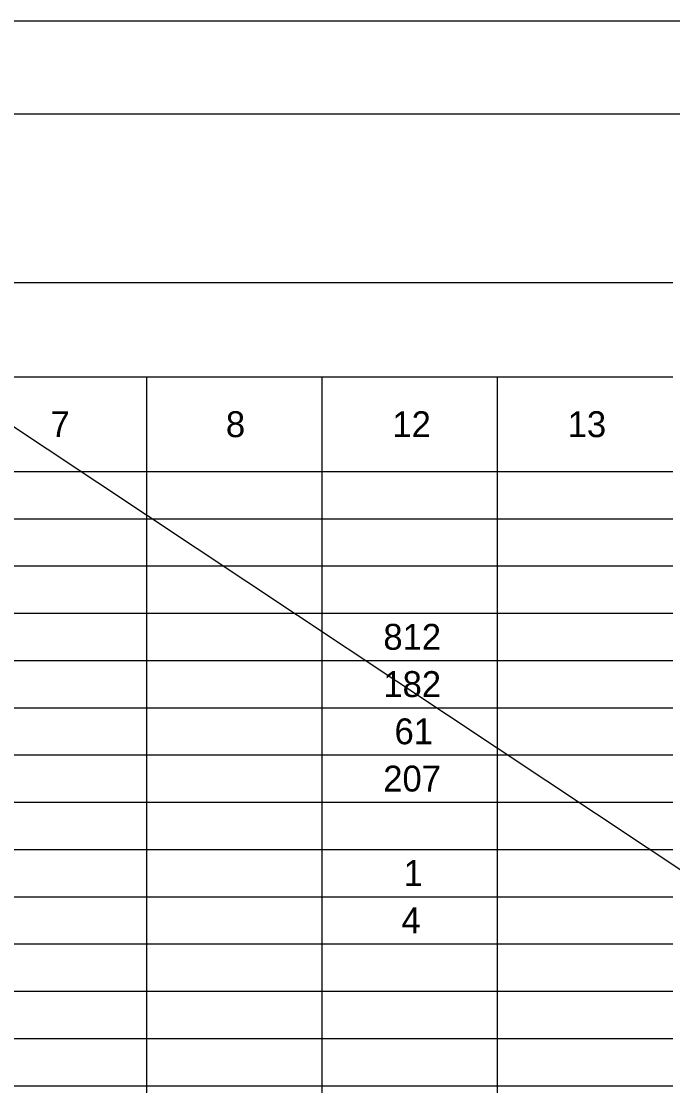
# Model space of a CAD drawing. Extents: x 0 to 34, y 0 to 22.
# Drawn here: x 3.53 to 7.05, y 16.24 to 22 of the extents above; entities that cross this region are included whole.
import ezdxf

# ---------------------------------------------------------------- set-up
doc = ezdxf.new("R2010")
doc.units = 0
for name, color, linetype in [('Default', 7, 'Continuous'), ('SC_Scratch1', 7, 'Continuous'), ('SH_Border', 7, 'Continuous'), ('SH_Cut_Line', 7, 'Continuous')]:
    doc.layers.add(name, color=color, linetype=linetype)

msp = doc.modelspace()

# ---------------------------------------------------------------- linework, layer by layer
at = {"layer": 'Default'}
for p, q in [((2.3057, 20.587), (7.0535, 20.587)), ((2.3057, 20.0757), (7.0535, 20.0757)), ((4.2048, 20.0757), (4.2048, 19.82)), ((5.1543, 20.0757), (5.1543, 19.82)), ((6.1039, 20.0757), (6.1039, 19.82)), ((4.2048, 19.82), (4.2048, 19.5643)), ((5.1543, 19.82), (5.1543, 19.5643)), ((6.1039, 19.82), (6.1039, 19.5643)), ((2.3057, 19.5643), (7.0535, 19.5643)), ((4.2048, 19.5643), (4.2048, 19.3087)), ((5.1543, 19.5643), (5.1543, 19.3087)), ((6.1039, 19.5643), (6.1039, 19.3087)), ((2.3057, 19.3087), (7.0535, 19.3087)), ((4.2048, 19.3087), (4.2048, 18.0304)), ((5.1543, 19.3087), (5.1543, 18.0304)), ((6.1039, 19.3087), (6.1039, 18.0304)), ((2.3057, 19.053), (7.0535, 19.053)), ((2.3057, 18.7974), (7.0535, 18.7974)), ((2.3057, 18.5417), (7.0535, 18.5417)), ((2.3057, 18.2861), (7.0535, 18.2861)), ((2.3057, 18.0304), (7.0535, 18.0304)), ((4.2048, 18.0304), (4.2048, 17.5191)), ((5.1543, 18.0304), (5.1543, 17.5191)), ((6.1039, 18.0304), (6.1039, 17.5191)), ((2.3057, 17.7748), (7.0535, 17.7748)), ((2.3057, 17.5191), (7.0535, 17.5191)), ((4.2048, 17.5191), (4.2048, 17.2635)), ((5.1543, 17.5191), (5.1543, 17.2635)), ((6.1039, 17.5191), (6.1039, 17.2635)), ((2.3057, 17.2635), (7.0535, 17.2635)), ((4.2048, 17.2635), (4.2048, 17.0078)), ((5.1543, 17.2635), (5.1543, 17.0078)), ((6.1039, 17.2635), (6.1039, 17.0078)), ((2.3057, 17.0078), (7.0535, 17.0078)), ((4.2048, 17.0078), (4.2048, 16.7522)), ((5.1543, 17.0078), (5.1543, 16.7522)), ((6.1039, 17.0078), (6.1039, 16.7522)), ((2.3057, 16.7522), (7.0535, 16.7522)), ((4.2048, 16.7522), (4.2048, 16.4965)), ((5.1543, 16.7522), (5.1543, 16.4965)), ((6.1039, 16.7522), (6.1039, 16.4965)), ((2.3057, 16.4965), (7.0535, 16.4965)), ((4.2048, 16.4965), (4.2048, 16.2409)), ((5.1543, 16.4965), (5.1543, 16.2409)), ((6.1039, 16.4965), (6.1039, 16.2409)), ((2.3057, 16.2409), (7.0535, 16.2409)), ((4.2048, 16.2409), (4.2048, 15.7296)), ((5.1543, 16.2409), (5.1543, 15.7296)), ((6.1039, 16.2409), (6.1039, 15.7296))]:
    msp.add_line(p, q, dxfattribs=at)
at = {"layer": 'SC_Scratch1'}
msp.add_line((31.1943, 1.413), (2.3057, 20.587), dxfattribs=at)
at = {"layer": 'SH_Border'}
msp.add_lwpolyline([(1.5, 21.5), (33.5, 21.5), (33.5, 0.5), (1.5, 0.5)], close=True, dxfattribs=at)
at = {"layer": 'SH_Cut_Line'}
msp.add_lwpolyline([(0, 0), (34, 0), (34, 22), (0, 22)], close=True, dxfattribs=at)

# ---------------------------------------------------------------- texts
at = {"layer": 'Default'}
for s, p in [('7', (3.6851, 19.75)), ('8', (4.6345, 19.75)), ('12', (5.5359, 19.75)), ('13', (6.4848, 19.75)), ('812', (5.487, 18.5996)), ('182', (5.487, 18.3439)), ('61', (5.5475, 18.0883)), ('207', (5.4863, 17.8326)), ('1', (5.5964, 17.3213)), ('4', (5.5845, 17.0657))]:
    msp.add_text(s, height=0.14, dxfattribs=at).set_placement(p)

doc.saveas('drawing.dxf')
